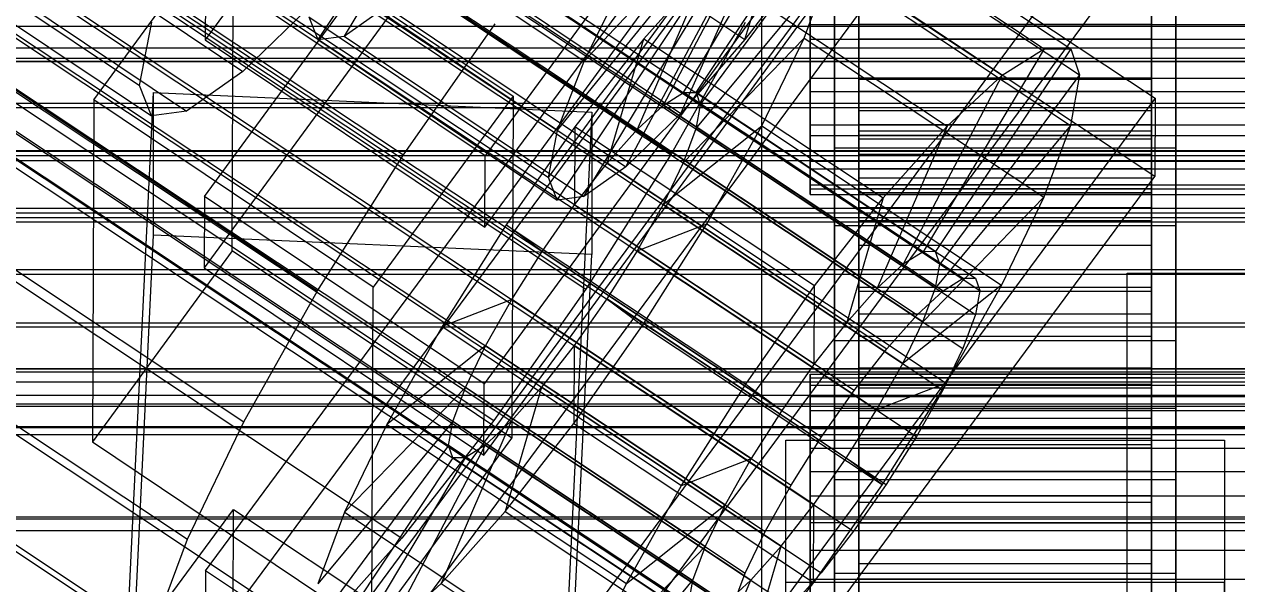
# Model space of a CAD drawing. Header units: millimetres. Extents: x -191664 to 191490, y -197311 to 10263.
# Drawn here: x -180.25 to -130.5, y -29017.73 to -28994.79 of the extents above; entities that cross this region are included whole.
import ezdxf

# ---------------------------------------------------------------- set-up
doc = ezdxf.new("R2010")
doc.units = ezdxf.units.MM
for name, color, linetype, lineweight in [('COTAS_USUARIO', 1, 'Continuous', 0), ('frontal_adapter-mix', 7, 'Continuous', 0), ('frontal_C01', 7, 'Continuous', 0), ('frontal_C01-mix', 7, 'Continuous', 0), ('frontal_C02', 7, 'Continuous', 0), ('frontal_C03', 7, 'Continuous', 0), ('frontal_mezcladora', 7, 'Continuous', 0), ('frontal_secador', 7, 'Continuous', 0)]:
    doc.layers.add(name, color=color, linetype=linetype, lineweight=lineweight)
doc.dimstyles.new('PLANTA_100', dxfattribs={"dimtxt": 250, "dimasz": 150, "dimexe": 150, "dimexo": 80, "dimgap": 100, "dimtad": 1, "dimtih": 1, "dimtoh": 1, "dimdec": 1, "dimdsep": 46, "dimcen": 0.09, "dimclrd": 1, "dimclre": 1, "dimclrt": 1, "dimadec": 0, "dimazin": 0, "dimtfac": 1, "dimtdec": 4, "dimtofl": 0, "dimtmove": 0, "dimatfit": 3, "dimfxl": 1, "dimtolj": 1, "dimtzin": 0, "dimarcsym": 0})

# ---------------------------------------------------------------- blocks, each defined once
blk = doc.blocks.new('*D109')
at = {"layer": 'COTAS_USUARIO', "color": 1, "lineweight": -2, "transparency": 16777216}
for p, q in [((-80, -28700), (-1350, -28700)), ((-1200, -31850), (-1200, -28850)), ((-80, -32000), (-1350, -32000))]:
    blk.add_line(p, q, dxfattribs=at)
at = {"layer": 'COTAS_USUARIO', "color": 1, "transparency": 16777216}
for points in [[(-1225, -28850), (-1175, -28850), (-1200, -28700)], [(-1225, -31850), (-1175, -31850), (-1200, -32000)]]:
    blk.add_solid(points, dxfattribs=at)
at = {"layer": 'Defpoints', "color": 0, "transparency": 16777216}
for p in [(-1200, -28700), (0, -28700), (0, -32000)]:
    blk.add_point(p, dxfattribs=at)
blk = doc.blocks.new('*D111')
at = {"layer": 'COTAS_USUARIO', "color": 1, "lineweight": -2, "transparency": 16777216}
for p, q in [((-80, -27700), (-1350, -27700)), ((-1200, -31850), (-1200, -27850)), ((-80, -32000), (-1350, -32000))]:
    blk.add_line(p, q, dxfattribs=at)
at = {"layer": 'COTAS_USUARIO', "color": 1, "transparency": 16777216}
for points in [[(-1225, -27850), (-1175, -27850), (-1200, -27700)], [(-1225, -31850), (-1175, -31850), (-1200, -32000)]]:
    blk.add_solid(points, dxfattribs=at)
at = {"layer": 'Defpoints', "color": 0, "transparency": 16777216}
for p in [(-1200, -27700), (0, -27700), (0, -32000)]:
    blk.add_point(p, dxfattribs=at)
blk = doc.blocks.new('*D121')
at = {"layer": 'COTAS_USUARIO', "color": 1, "lineweight": -2, "transparency": 16777216}
for p, q in [((-80, -29000), (-1350, -29000)), ((-1200, -31850), (-1200, -29150)), ((-80, -32000), (-1350, -32000))]:
    blk.add_line(p, q, dxfattribs=at)
at = {"layer": 'COTAS_USUARIO', "color": 1, "transparency": 16777216}
for points in [[(-1225, -29150), (-1175, -29150), (-1200, -29000)], [(-1225, -31850), (-1175, -31850), (-1200, -32000)]]:
    blk.add_solid(points, dxfattribs=at)
at = {"layer": 'Defpoints', "color": 0, "transparency": 16777216}
for p in [(-1200, -29000), (0, -29000), (0, -32000)]:
    blk.add_point(p, dxfattribs=at)

msp = doc.modelspace()

# ---------------------------------------------------------------- linework, layer by layer
at = {"layer": 'frontal_adapter-mix', "color": 253, "true_color": 0x98adb8}
for q in [(-150, -29050), (150, -29000)]:
    msp.add_line((-150, -29000), q, dxfattribs=at)
at = {"layer": 'frontal_C01', "color": 9, "true_color": 0xbac6cb}
for p, q in [((-355.53, -28863.299), (-141.731, -29005.204)), ((-355.017, -28863.297), (-141.218, -29005.201)), ((-356.348, -28863.812), (-142.549, -29005.717)), ((-354.844, -28863.805), (-141.045, -29005.709)), ((-357.415, -28864.8), (-143.617, -29006.705)), ((-355.022, -28864.788), (-141.224, -29006.693)), ((-358.659, -28866.196), (-144.861, -29008.101)), ((-355.541, -28866.181), (-141.742, -29008.085)), ((-146.196, -29009.81), (-359.995, -28867.905)), ((-356.363, -28867.887), (-142.565, -29009.792)), ((-361.332, -28869.811), (-147.533, -29011.715)), ((-357.434, -28869.791), (-143.635, -29011.696)), ((-362.578, -28871.783), (-148.779, -29013.687)), ((-358.68, -28871.763), (-144.881, -29013.668)), ((-363.648, -28873.687), (-149.85, -29015.591)), ((-360.017, -28873.669), (-146.218, -29015.573)), ((-364.471, -28875.393), (-150.672, -29017.298)), ((-361.352, -28875.378), (-147.554, -29017.282)), ((-364.989, -28876.786), (-151.191, -29018.69)), ((-362.596, -28876.774), (-148.798, -29018.678)), ((-365.168, -28877.769), (-151.369, -29019.674)), ((-363.664, -28877.762), (-149.865, -29019.666)), ((-364.995, -28878.277), (-151.196, -29020.182)), ((-364.482, -28878.275), (-150.683, -29020.179)), ((-142.549, -29005.717), (-141.731, -29005.204)), ((-141.731, -29005.204), (-141.218, -29005.201)), ((-141.218, -29005.201), (-141.045, -29005.709)), ((-143.617, -29006.705), (-142.549, -29005.717)), ((-141.045, -29005.709), (-141.224, -29006.693)), ((-144.861, -29008.101), (-143.617, -29006.705)), ((-141.224, -29006.693), (-141.742, -29008.085)), ((-146.196, -29009.81), (-144.861, -29008.101)), ((-141.742, -29008.085), (-142.565, -29009.792)), ((-148, -29009.593), (-148, -29009.138)), ((-148, -29009.138), (-148, -29009.295)), ((-148, -29009.138), (148, -29009.138)), ((-148, -29009.295), (-148, -29010.053)), ((-148, -29009.295), (148, -29009.295)), ((-148, -29010.629), (-148, -29009.593)), ((-148, -29009.593), (148, -29009.593)), ((-147.533, -29011.715), (-146.196, -29009.81)), ((-142.565, -29009.792), (-143.635, -29011.696)), ((-148, -29010.053), (-148, -29011.361)), ((-148, -29010.053), (148, -29010.053)), ((-148, -29012.176), (-148, -29010.629)), ((-148, -29010.629), (148, -29010.629)), ((-148, -29011.361), (-148, -29013.129)), ((-148, -29011.361), (148, -29011.361)), ((-148.779, -29013.687), (-147.533, -29011.715)), ((-143.635, -29011.696), (-144.881, -29013.668)), ((-148, -29014.128), (-148, -29012.176)), ((-148, -29012.176), (148, -29012.176)), ((-148, -29013.129), (-148, -29015.238)), ((-148, -29013.129), (148, -29013.129)), ((-149.85, -29015.591), (-148.779, -29013.687)), ((-144.881, -29013.668), (-146.218, -29015.573)), ((-148, -29016.352), (-148, -29014.128)), ((-148, -29014.128), (148, -29014.128)), ((-148, -29015.238), (-148, -29017.543)), ((148, -29015.238), (-148, -29015.238)), ((-150.672, -29017.298), (-149.85, -29015.591)), ((-146.218, -29015.573), (-147.554, -29017.282)), ((-148, -29018.696), (-148, -29016.352)), ((-148, -29016.352), (148, -29016.352)), ((-151.191, -29018.69), (-150.672, -29017.298)), ((-147.554, -29017.282), (-148.798, -29018.678)), ((-148, -29017.543), (-148, -29019.887)), ((-148, -29017.543), (148, -29017.543))]:
    msp.add_line(p, q, dxfattribs=at)
at = {"layer": 'frontal_C01', "color": 252, "true_color": 0x83939a}
for p, q in [((-349.002, -28877.818), (-164.693, -29000.15)), ((-338.003, -28877.764), (-153.694, -29000.095)), ((-352.519, -28883.383), (-168.21, -29005.715)), ((-341.52, -28883.329), (-157.211, -29005.66)), ((-355.541, -28888.757), (-171.232, -29011.088)), ((-345.291, -28888.706), (-160.982, -29011.037)), ((-357.863, -28893.573), (-173.554, -29015.904)), ((-349.061, -28893.529), (-164.752, -29015.86)), ((-359.326, -28897.503), (-175.016, -29019.834)), ((-352.572, -28897.469), (-168.263, -29019.801)), ((-355.584, -28900.258), (-171.275, -29022.589)), ((-164.693, -29000.15), (-160.922, -28994.772)), ((-150.672, -28994.721), (-153.694, -29000.095)), ((-168.21, -29005.715), (-164.693, -29000.15)), ((-153.694, -29000.095), (-157.211, -29005.66)), ((-171.232, -29011.088), (-168.21, -29005.715)), ((-157.211, -29005.66), (-160.982, -29011.037)), ((-173.554, -29015.904), (-171.232, -29011.088)), ((-160.982, -29011.037), (-164.752, -29015.86)), ((-175.016, -29019.834), (-173.554, -29015.904)), ((-164.752, -29015.86), (-168.263, -29019.801))]:
    msp.add_line(p, q, dxfattribs=at)
at = {"layer": 'frontal_C01', "color": 139, "true_color": 0x354b57}
for p, q in [((-172.809, -29017.208), (-145.277, -28979.969)), ((-145.289, -28983.17), (-172.821, -29020.409)), ((-133.809, -28987.58), (-161.341, -29024.819)), ((-147, -29035.08), (-147, -28989.606)), ((-133, -28989.606), (-133, -29035.08)), ((-172.847, -29027.453), (-145.315, -28990.214)), ((-145.315, -28990.214), (-133.847, -28997.826)), ((-161.353, -29028.021), (-133.821, -28990.782)), ((-147, -28992.808), (-147, -29038.281)), ((-133, -29038.281), (-133, -28992.808)), ((-145.327, -28993.416), (-172.859, -29030.655)), ((-133.859, -29001.028), (-145.327, -28993.416)), ((-133.847, -28997.826), (-161.379, -29035.065)), ((-133.847, -28997.826), (-133.859, -29001.028)), ((-147, -29003.054), (-147, -28999.852)), ((-147, -28999.852), (-133, -28999.852)), ((-147, -29045.325), (-147, -28999.852)), ((-133, -28999.852), (-133, -29003.054)), ((-133, -28999.852), (-133, -29045.325)), ((-161.391, -29038.267), (-133.859, -29001.028)), ((-133, -29003.054), (-147, -29003.054)), ((-147, -29003.054), (-147, -29048.527)), ((-133, -29048.527), (-133, -29003.054)), ((-177.394, -29022.454), (-171.658, -29014.696)), ((-171.715, -29030.064), (-171.658, -29014.696)), ((-171.658, -29014.696), (-160.19, -29022.307)), ((-172.809, -29017.208), (-172.821, -29020.409)), ((-161.341, -29024.819), (-172.809, -29017.208))]:
    msp.add_line(p, q, dxfattribs=at)
at = {"layer": 'frontal_C01', "color": 155, "true_color": 0x617580}
for p, q in [((-153.199, -28997.592), (-148.226, -28989.272)), ((-152.686, -28997.59), (-147.143, -28989.267)), ((-148.226, -28989.272), (-138.396, -28995.797)), ((-147.143, -28989.267), (-137.313, -28995.791)), ((-154.017, -28998.105), (-149.953, -28990.355)), ((-152.513, -28998.097), (-146.777, -28990.339)), ((-149.953, -28990.355), (-140.123, -28996.879)), ((-146.777, -28990.339), (-136.948, -28996.864)), ((-155.085, -28999.093), (-152.207, -28992.441)), ((-152.207, -28992.441), (-154.833, -28995.389)), ((-152.692, -28999.081), (-147.155, -28992.416)), ((-152.207, -28992.441), (-142.377, -28998.966)), ((-148.249, -28995.356), (-147.155, -28992.416)), ((-147.155, -28992.416), (-137.325, -28998.94)), ((-154.833, -28995.389), (-157.653, -28998.996)), ((-156.329, -29000.489), (-154.833, -28995.389)), ((-154.833, -28995.389), (-145.003, -29001.913)), ((-153.21, -29000.474), (-148.249, -28995.356)), ((-149.985, -28998.958), (-148.249, -28995.356)), ((-148.249, -28995.356), (-138.419, -29001.88)), ((-138.396, -28995.797), (-143.369, -29004.116)), ((-137.313, -28995.791), (-142.856, -29004.114)), ((-140.123, -28996.879), (-138.396, -28995.797)), ((-138.396, -28995.797), (-137.313, -28995.791)), ((-137.313, -28995.791), (-136.948, -28996.864)), ((-140.123, -28996.879), (-144.188, -29004.629)), ((-136.948, -28996.864), (-142.683, -29004.622)), ((-142.377, -28998.966), (-140.123, -28996.879)), ((-136.948, -28996.864), (-137.325, -28998.94)), ((-154.017, -28998.105), (-153.199, -28997.592)), ((-153.199, -28997.592), (-152.686, -28997.59)), ((-143.369, -29004.116), (-153.199, -28997.592)), ((-142.856, -29004.114), (-152.686, -28997.59)), ((-152.686, -28997.59), (-152.513, -28998.097)), ((-155.085, -28999.093), (-154.017, -28998.105)), ((-144.188, -29004.629), (-154.017, -28998.105)), ((-152.513, -28998.097), (-152.692, -28999.081)), ((-142.683, -29004.622), (-152.513, -28998.097)), ((-157.653, -28998.996), (-160.474, -29003.019)), ((-157.653, -28998.996), (-157.665, -29002.198)), ((-147.823, -29005.521), (-157.653, -28998.996)), ((-154.033, -29002.18), (-149.985, -28998.958)), ((-152.246, -29002.978), (-149.985, -28998.958)), ((-149.985, -28998.958), (-140.156, -29005.483)), ((-142.377, -28998.966), (-145.255, -29005.617)), ((-145.003, -29001.913), (-142.377, -28998.966)), ((-137.325, -28998.94), (-142.862, -29005.605)), ((-137.325, -28998.94), (-138.419, -29001.88)), ((-156.329, -29000.489), (-155.085, -28999.093)), ((-145.255, -29005.617), (-155.085, -28999.093)), ((-152.692, -28999.081), (-153.21, -29000.474)), ((-142.862, -29005.605), (-152.692, -28999.081)), ((-146, -29009.138), (-146, -28999.158)), ((-146, -28999.158), (-146, -28999.489)), ((-146, -28999.158), (-134, -28999.158)), ((-146, -29000.119), (-146, -28999.158)), ((-146, -29009.295), (-146, -28999.489)), ((-146, -28999.489), (-146, -29001.09)), ((-146, -28999.489), (-134, -28999.489)), ((-134, -28999.489), (-134, -28999.158)), ((-134, -28999.158), (-134, -29009.138)), ((-134, -28999.158), (-134, -29000.119)), ((-134, -29001.09), (-134, -28999.489)), ((-134, -28999.489), (-134, -29009.295)), ((-157.665, -29002.198), (-156.329, -29000.489)), ((-146.499, -29007.014), (-156.329, -29000.489)), ((-153.21, -29000.474), (-154.033, -29002.18)), ((-143.38, -29006.998), (-153.21, -29000.474)), ((-146, -29009.593), (-146, -29000.119)), ((-146, -29000.119), (-134, -29000.119)), ((-146, -29002.307), (-146, -29000.119)), ((-134, -29000.119), (-134, -29009.593)), ((-134, -29000.119), (-134, -29002.307)), ((-146, -29010.053), (-146, -29001.09)), ((-146, -29001.09), (-146, -29003.851)), ((-146, -29001.09), (-134, -29001.09)), ((-134, -29003.851), (-134, -29001.09)), ((-134, -29001.09), (-134, -29010.053)), ((-147.823, -29005.521), (-145.003, -29001.913)), ((-145.003, -29001.913), (-146.499, -29007.014)), ((-138.419, -29001.88), (-143.38, -29006.998)), ((-138.419, -29001.88), (-140.156, -29005.483)), ((-159.001, -29004.103), (-157.665, -29002.198)), ((-157.665, -29002.198), (-147.835, -29008.722)), ((-154.033, -29002.18), (-155.103, -29004.084)), ((-144.203, -29008.704), (-154.033, -29002.18)), ((-146, -29010.629), (-146, -29002.307)), ((-146, -29002.307), (-134, -29002.307)), ((-146, -29005.573), (-146, -29002.307)), ((-134, -29002.307), (-134, -29010.629)), ((-134, -29002.307), (-134, -29005.573)), ((-160.474, -29003.019), (-163.105, -29007.182)), ((-159.001, -29004.103), (-160.474, -29003.019)), ((-160.474, -29003.019), (-150.644, -29009.543)), ((-155.103, -29004.084), (-152.246, -29002.978)), ((-154.877, -29007.141), (-152.246, -29002.978)), ((-152.246, -29002.978), (-142.416, -29009.502)), ((-146, -29011.361), (-146, -29003.851)), ((-146, -29003.851), (-146, -29007.585)), ((-146, -29003.851), (-134, -29003.851)), ((-134, -29007.585), (-134, -29003.851)), ((-134, -29003.851), (-134, -29011.361)), ((-160.247, -29006.075), (-159.001, -29004.103)), ((-149.171, -29010.628), (-159.001, -29004.103)), ((-155.103, -29004.084), (-156.35, -29006.056)), ((-145.274, -29010.608), (-155.103, -29004.084)), ((-143.369, -29004.116), (-144.188, -29004.629)), ((-142.856, -29004.114), (-143.369, -29004.116)), ((-142.683, -29004.622), (-142.856, -29004.114)), ((-144.188, -29004.629), (-145.255, -29005.617)), ((-142.862, -29005.605), (-142.683, -29004.622)), ((-140.156, -29005.483), (-144.203, -29008.704)), ((-140.156, -29005.483), (-142.416, -29009.502)), ((-150.644, -29009.543), (-147.823, -29005.521)), ((-147.835, -29008.722), (-147.823, -29005.521)), ((-145.255, -29005.617), (-146.499, -29007.014)), ((-146, -29012.176), (-146, -29005.573)), ((-146, -29005.573), (-134, -29005.573)), ((-146, -29009.693), (-146, -29005.573)), ((-143.38, -29006.998), (-142.862, -29005.605)), ((-134, -29005.573), (-134, -29012.176)), ((-134, -29005.573), (-134, -29009.693)), ((-160.247, -29006.075), (-163.105, -29007.182)), ((-161.318, -29007.979), (-160.247, -29006.075)), ((-150.417, -29012.6), (-160.247, -29006.075)), ((-156.35, -29006.056), (-157.686, -29007.961)), ((-156.35, -29006.056), (-154.877, -29007.141)), ((-146.52, -29012.58), (-156.35, -29006.056)), ((-144.203, -29008.704), (-143.38, -29006.998)), ((-163.105, -29007.182), (-165.365, -29011.201)), ((-163.105, -29007.182), (-153.275, -29013.706)), ((-157.698, -29011.163), (-154.877, -29007.141)), ((-154.877, -29007.141), (-145.047, -29013.665)), ((-146.499, -29007.014), (-147.835, -29008.722)), ((-161.318, -29007.979), (-165.365, -29011.201)), ((-162.14, -29009.686), (-161.318, -29007.979)), ((-151.488, -29014.504), (-161.318, -29007.979)), ((-157.686, -29007.961), (-159.022, -29009.67)), ((-157.686, -29007.961), (-157.698, -29011.163)), ((-147.856, -29014.486), (-157.686, -29007.961)), ((-146, -29013.129), (-146, -29007.585)), ((-146, -29007.585), (-146, -29012.036)), ((-146, -29007.585), (-134, -29007.585)), ((-134, -29012.036), (-134, -29007.585)), ((-134, -29007.585), (-134, -29013.129)), ((-147.835, -29008.722), (-149.171, -29010.628)), ((-145.274, -29010.608), (-144.203, -29008.704)), ((-146, -29009.295), (-146, -29009.138)), ((-134, -29009.138), (-146, -29009.138)), ((-146, -29009.138), (-146, -29009.593)), ((-146, -29010.053), (-146, -29009.295)), ((-134, -29009.295), (-146, -29009.295)), ((-134, -29009.138), (-134, -29009.295)), ((-134, -29009.593), (-134, -29009.138)), ((-134, -29009.295), (-134, -29010.053)), ((-162.14, -29009.686), (-167.102, -29014.804)), ((-162.659, -29011.078), (-162.14, -29009.686)), ((-152.311, -29016.21), (-162.14, -29009.686)), ((-159.022, -29009.67), (-160.518, -29014.771)), ((-159.022, -29009.67), (-160.266, -29011.066)), ((-149.192, -29016.195), (-159.022, -29009.67)), ((-153.275, -29013.706), (-150.644, -29009.543)), ((-150.644, -29009.543), (-149.171, -29010.628)), ((-134, -29009.593), (-146, -29009.593)), ((-146, -29009.593), (-146, -29010.629)), ((-146, -29014.128), (-146, -29009.693)), ((-146, -29009.693), (-134, -29009.693)), ((-146, -29014.388), (-146, -29009.693)), ((-142.416, -29009.502), (-145.274, -29010.608)), ((-142.416, -29009.502), (-145.047, -29013.665)), ((-134, -29010.629), (-134, -29009.593)), ((-134, -29009.693), (-134, -29014.128)), ((-134, -29009.693), (-134, -29014.388)), ((-146, -29011.361), (-146, -29010.053)), ((-134, -29010.053), (-146, -29010.053)), ((-134, -29010.053), (-134, -29011.361)), ((-149.171, -29010.628), (-150.417, -29012.6)), ((-146.52, -29012.58), (-145.274, -29010.608)), ((-134, -29010.629), (-146, -29010.629)), ((-146, -29010.629), (-146, -29012.176)), ((-134, -29012.176), (-134, -29010.629)), ((-162.659, -29011.078), (-168.196, -29017.743)), ((-165.365, -29011.201), (-167.102, -29014.804)), ((-165.365, -29011.201), (-155.535, -29017.726)), ((-160.266, -29011.066), (-163.144, -29017.718)), ((-162.837, -29012.062), (-162.659, -29011.078)), ((-152.829, -29017.603), (-162.659, -29011.078)), ((-160.266, -29011.066), (-161.333, -29012.055)), ((-160.518, -29014.771), (-157.698, -29011.163)), ((-150.436, -29017.591), (-160.266, -29011.066)), ((-157.698, -29011.163), (-147.868, -29017.687)), ((-146, -29013.129), (-146, -29011.361)), ((-134, -29011.361), (-146, -29011.361)), ((-134, -29011.361), (-134, -29013.129)), ((-162.837, -29012.062), (-168.573, -29019.82)), ((-161.333, -29012.055), (-165.397, -29019.804)), ((-162.664, -29012.57), (-162.837, -29012.062)), ((-153.008, -29018.586), (-162.837, -29012.062)), ((-161.333, -29012.055), (-162.151, -29012.567)), ((-151.503, -29018.579), (-161.333, -29012.055)), ((-146, -29012.036), (-146, -29015.238)), ((-134, -29012.036), (-146, -29012.036)), ((-146, -29012.036), (-146, -29016.902)), ((-134, -29012.176), (-146, -29012.176)), ((-146, -29012.176), (-146, -29014.128)), ((-134, -29015.238), (-134, -29012.036)), ((-134, -29016.902), (-134, -29012.036)), ((-134, -29014.128), (-134, -29012.176)), ((-162.664, -29012.57), (-168.208, -29020.892)), ((-162.151, -29012.567), (-167.125, -29020.887)), ((-162.151, -29012.567), (-162.664, -29012.57)), ((-152.835, -29019.094), (-162.664, -29012.57)), ((-152.321, -29019.092), (-162.151, -29012.567)), ((-153.275, -29013.706), (-150.417, -29012.6)), ((-150.417, -29012.6), (-151.488, -29014.504)), ((-147.856, -29014.486), (-146.52, -29012.58)), ((-145.047, -29013.665), (-146.52, -29012.58)), ((-146, -29015.238), (-146, -29013.129)), ((-134, -29013.129), (-146, -29013.129)), ((-134, -29013.129), (-134, -29015.238)), ((-155.535, -29017.726), (-153.275, -29013.706)), ((-145.047, -29013.665), (-147.868, -29017.687)), ((-134, -29014.128), (-146, -29014.128)), ((-146, -29014.128), (-146, -29016.352)), ((-146, -29016.352), (-146, -29014.388)), ((-146, -29014.388), (-134, -29014.388)), ((-146, -29019.337), (-146, -29014.388)), ((-134, -29016.352), (-134, -29014.128)), ((-134, -29014.388), (-134, -29016.352)), ((-134, -29014.388), (-134, -29019.337)), ((-167.102, -29014.804), (-168.196, -29017.743)), ((-167.102, -29014.804), (-157.272, -29021.328)), ((-163.144, -29017.718), (-160.518, -29014.771)), ((-160.518, -29014.771), (-150.688, -29021.295)), ((-155.535, -29017.726), (-151.488, -29014.504)), ((-151.488, -29014.504), (-152.311, -29016.21)), ((-149.192, -29016.195), (-147.856, -29014.486)), ((-147.868, -29017.687), (-147.856, -29014.486)), ((-146, -29015.238), (-134, -29015.238)), ((-146, -29017.543), (-146, -29015.238)), ((-134, -29015.238), (-134, -29017.543)), ((-157.272, -29021.328), (-152.311, -29016.21)), ((-152.311, -29016.21), (-152.829, -29017.603)), ((-150.688, -29021.295), (-149.192, -29016.195)), ((-150.436, -29017.591), (-149.192, -29016.195)), ((-134, -29016.352), (-146, -29016.352)), ((-146, -29016.352), (-146, -29018.696)), ((-134, -29018.696), (-134, -29016.352)), ((-146, -29017.543), (-146, -29016.902)), ((-146, -29016.902), (-146, -29021.851)), ((-146, -29016.902), (-134, -29016.902)), ((-134, -29021.851), (-134, -29016.902)), ((-134, -29016.902), (-134, -29017.543)), ((-165.397, -29019.804), (-163.144, -29017.718)), ((-163.144, -29017.718), (-153.314, -29024.243)), ((-158.366, -29024.268), (-152.829, -29017.603)), ((-157.272, -29021.328), (-155.535, -29017.726)), ((-153.314, -29024.243), (-150.436, -29017.591)), ((-152.829, -29017.603), (-153.008, -29018.586)), ((-151.503, -29018.579), (-150.436, -29017.591)), ((-147.868, -29017.687), (-150.688, -29021.295)), ((-146, -29019.887), (-146, -29017.543)), ((-134, -29017.543), (-146, -29017.543)), ((-134, -29017.543), (-134, -29019.887))]:
    msp.add_line(p, q, dxfattribs=at)
at = {"layer": 'frontal_C01-mix', "color": 253, "true_color": 0x98adb8}
for p in [(-150, -28744.944), (150, -29000)]:
    msp.add_line(p, (-150, -29000), dxfattribs=at)
at = {"layer": 'frontal_C02', "color": 252, "true_color": 0x83939a}
for p, q in [((-355.584, -28873.244), (-171.275, -28996.728)), ((-359.83, -28873.821), (-175.521, -28997.305)), ((-359.341, -28875.065), (-175.032, -28998.549)), ((-357.893, -28874.868), (-173.584, -28998.352)), ((-168.263, -28993.788), (-171.275, -28996.728)), ((-175.521, -28997.305), (-175.016, -28994.706)), ((-171.275, -28996.728), (-173.584, -28998.352)), ((-175.032, -28998.549), (-175.521, -28997.305)), ((-173.584, -28998.352), (-175.032, -28998.549))]:
    msp.add_line(p, q, dxfattribs=at)
at = {"layer": 'frontal_C02', "color": 139, "true_color": 0x354b57}
for p, q in [((-145.289, -28957.831), (-172.821, -28995.424)), ((-133.809, -28962.591), (-161.341, -29000.184)), ((-172.847, -29001.853), (-145.315, -28964.26)), ((-147, -29010.542), (-147, -28964.638)), ((-133, -28964.638), (-133, -29010.542)), ((-161.353, -29003.107), (-133.821, -28965.514)), ((-145.327, -28967.183), (-172.859, -29004.776)), ((-147, -28967.561), (-147, -29013.465)), ((-133, -29013.465), (-133, -28967.561)), ((-133.847, -28971.944), (-161.379, -29009.537)), ((-147, -29019.895), (-147, -28973.991)), ((-133, -28973.991), (-133, -29019.895)), ((-161.391, -29012.459), (-133.859, -28974.867)), ((-147, -28976.913), (-147, -29022.817)), ((-133, -29022.817), (-133, -28976.913)), ((-177.394, -28997.89), (-171.658, -28990.058)), ((-171.715, -29004.086), (-171.658, -28990.058)), ((-171.658, -28990.058), (-160.19, -28997.741)), ((-172.809, -28992.501), (-172.821, -28995.424)), ((-161.341, -29000.184), (-172.809, -28992.501)), ((-172.821, -28995.424), (-161.353, -29003.107)), ((-177.811, -29056.97), (-174.943, -28997.593)), ((-177.394, -28997.89), (-177.451, -29011.918)), ((-165.926, -29005.573), (-177.394, -28997.89)), ((-174.943, -29003.44), (-174.943, -28997.593)), ((-174.943, -28997.593), (-156.962, -28998.388)), ((-160.19, -28997.741), (-165.926, -29005.573)), ((-160.19, -28997.741), (-160.247, -29011.77)), ((-156.962, -28998.388), (-159.83, -29057.765)), ((-156.962, -28998.388), (-156.962, -29004.234)), ((-161.353, -29003.107), (-161.341, -29000.184)), ((-172.847, -29001.853), (-172.859, -29004.776)), ((-161.379, -29009.537), (-172.847, -29001.853)), ((-177.811, -29062.817), (-174.943, -29003.44)), ((-156.962, -29004.234), (-174.943, -29003.44)), ((-171.715, -29004.086), (-177.451, -29011.918)), ((-160.247, -29011.77), (-171.715, -29004.086)), ((-159.83, -29063.611), (-156.962, -29004.234)), ((-172.859, -29004.776), (-161.391, -29012.459)), ((-165.983, -29019.602), (-165.926, -29005.573)), ((-147, -29021.781), (-147, -29007.753)), ((-147, -29007.753), (-133, -29007.753)), ((-147, -29017.316), (-147, -29007.753)), ((-133, -29007.753), (-133, -29021.781)), ((-133, -29007.753), (-133, -29017.316)), ((-161.391, -29012.459), (-161.379, -29009.537)), ((-133, -29010.542), (-147, -29010.542)), ((-147, -29010.542), (-147, -29013.465)), ((-133, -29013.465), (-133, -29010.542)), ((-177.451, -29011.918), (-165.983, -29019.602)), ((-165.983, -29019.602), (-160.247, -29011.77)), ((-149, -29017.69), (-149, -29011.844)), ((-149, -29011.844), (-131, -29011.844)), ((-149, -29057.366), (-149, -29011.844)), ((-131, -29011.844), (-131, -29017.69)), ((-131, -29011.844), (-131, -29057.366)), ((-147, -29013.465), (-133, -29013.465)), ((-133, -29017.316), (-147, -29017.316)), ((-147, -29017.316), (-147, -29031.345)), ((-133, -29031.345), (-133, -29017.316)), ((-131, -29017.69), (-149, -29017.69)), ((-149, -29063.211), (-149, -29017.69)), ((-131, -29063.211), (-131, -29017.69))]:
    msp.add_line(p, q, dxfattribs=at)
at = {"layer": 'frontal_C02', "color": 155, "true_color": 0x617580}
for p, q in [((-162.664, -28987.097), (-168.208, -28995.418)), ((-162.151, -28987.027), (-167.125, -28995.271)), ((-160.518, -28988.823), (-150.688, -28995.409)), ((-167.102, -28989.718), (-157.272, -28996.304)), ((-150.688, -28995.409), (-149.192, -28990.559)), ((-157.272, -28996.304), (-152.311, -28990.983)), ((-163.144, -28991.857), (-153.314, -28998.443)), ((-153.314, -28998.443), (-150.436, -28991.996)), ((-147.868, -28991.746), (-150.688, -28995.409)), ((-168.196, -28992.544), (-158.366, -28999.13)), ((-158.366, -28999.13), (-152.829, -28992.321)), ((-146, -28992.11), (-146, -28997.047)), ((-146, -28994.797), (-146, -28992.458)), ((-134, -28997.047), (-134, -28992.11)), ((-134, -28992.458), (-134, -28994.797)), ((-157.272, -28996.304), (-155.535, -28992.789)), ((-155.567, -29000.642), (-151.503, -28993.038)), ((-158.743, -29001.074), (-153.008, -28993.242)), ((-146, -28993.084), (-146, -28995.402)), ((-146, -28998.324), (-146, -28993.432)), ((-134, -28995.402), (-134, -28993.084)), ((-134, -28993.432), (-134, -28998.324)), ((-167.125, -28995.271), (-165.397, -28994.056)), ((-165.397, -28994.056), (-155.567, -29000.642)), ((-158.378, -29002.004), (-152.835, -28993.683)), ((-157.295, -29001.857), (-152.321, -28993.613)), ((-168.573, -28994.488), (-168.208, -28995.418)), ((-168.573, -28994.488), (-158.743, -29001.074)), ((-146, -28996.997), (-146, -28994.797)), ((-146, -28994.797), (-146, -28997.047)), ((-134, -28994.797), (-146, -28994.797)), ((-134, -28997.047), (-134, -28994.797)), ((-134, -28994.797), (-134, -28996.997)), ((-168.208, -28995.418), (-167.125, -28995.271)), ((-168.208, -28995.418), (-158.378, -29002.004)), ((-167.125, -28995.271), (-157.295, -29001.857)), ((-150.688, -28995.409), (-153.314, -28998.443)), ((-146, -28995.402), (-146, -28998.324)), ((-134, -28995.402), (-146, -28995.402)), ((-146, -28995.402), (-146, -28997.54)), ((-134, -28998.324), (-134, -28995.402)), ((-134, -28997.54), (-134, -28995.402)), ((-158.366, -28999.13), (-157.272, -28996.304)), ((-146, -28998.91), (-146, -28996.997)), ((-146, -28996.997), (-146, -29001.693)), ((-134, -28996.997), (-146, -28996.997)), ((-146, -28997.047), (-146, -29001.693)), ((-146, -28997.047), (-134, -28997.047)), ((-134, -29001.693), (-134, -28996.997)), ((-134, -28996.997), (-134, -28998.91)), ((-134, -29001.693), (-134, -28997.047)), ((-146, -28997.54), (-146, -29002.838)), ((-134, -28997.54), (-146, -28997.54)), ((-146, -28997.54), (-146, -28999.353)), ((-134, -29002.838), (-134, -28997.54)), ((-134, -28999.353), (-134, -28997.54)), ((-153.314, -28998.443), (-155.567, -29000.642)), ((-146, -28998.324), (-134, -28998.324)), ((-146, -29002.838), (-146, -28998.324)), ((-134, -28998.324), (-134, -29002.838)), ((-146, -29000.404), (-146, -28998.91)), ((-146, -28998.91), (-146, -29005.731)), ((-134, -28998.91), (-146, -28998.91)), ((-134, -29005.731), (-134, -28998.91)), ((-134, -28998.91), (-134, -29000.404)), ((-158.743, -29001.074), (-158.366, -28999.13)), ((-146, -28999.353), (-146, -29006.666)), ((-134, -28999.353), (-146, -28999.353)), ((-146, -28999.353), (-146, -29000.717)), ((-134, -29006.666), (-134, -28999.353)), ((-134, -29000.717), (-134, -28999.353)), ((-146, -29001.378), (-146, -29000.404)), ((-146, -29000.404), (-146, -29008.885)), ((-134, -29000.404), (-146, -29000.404)), ((-134, -29008.885), (-134, -29000.404)), ((-134, -29000.404), (-134, -29001.378)), ((-155.567, -29000.642), (-157.295, -29001.857)), ((-146, -29000.717), (-146, -29009.546)), ((-134, -29000.717), (-146, -29000.717)), ((-146, -29000.717), (-146, -29001.54)), ((-134, -29009.546), (-134, -29000.717)), ((-134, -29001.54), (-134, -29000.717)), ((-158.378, -29002.004), (-158.743, -29001.074)), ((-146, -29001.766), (-146, -29001.378)), ((-146, -29001.378), (-146, -29010.942)), ((-134, -29001.378), (-146, -29001.378)), ((-134, -29010.942), (-134, -29001.378)), ((-134, -29001.378), (-134, -29001.766)), ((-157.295, -29001.857), (-158.378, -29002.004)), ((-146, -29001.54), (-146, -29011.284)), ((-134, -29001.54), (-146, -29001.54)), ((-146, -29001.54), (-146, -29001.766)), ((-146, -29001.693), (-146, -29005.731)), ((-146, -29001.693), (-134, -29001.693)), ((-146, -29001.766), (-146, -29011.76)), ((-134, -29001.766), (-146, -29001.766)), ((-134, -29011.284), (-134, -29001.54)), ((-134, -29001.766), (-134, -29001.54)), ((-134, -29005.731), (-134, -29001.693)), ((-134, -29011.76), (-134, -29001.766)), ((-146, -29002.838), (-134, -29002.838)), ((-146, -29006.666), (-146, -29002.838)), ((-134, -29002.838), (-134, -29006.666)), ((-146, -29005.731), (-146, -29008.885)), ((-146, -29005.731), (-134, -29005.731)), ((-134, -29008.885), (-134, -29005.731)), ((-146, -29006.666), (-134, -29006.666)), ((-146, -29009.546), (-146, -29006.666)), ((-134, -29006.666), (-134, -29009.546)), ((-146, -29008.885), (-146, -29010.942)), ((-146, -29008.885), (-134, -29008.885)), ((-134, -29010.942), (-134, -29008.885)), ((-146, -29009.546), (-134, -29009.546)), ((-146, -29011.284), (-146, -29009.546)), ((-134, -29009.546), (-134, -29011.284)), ((-146, -29010.942), (-146, -29011.76)), ((-146, -29010.942), (-134, -29010.942)), ((-134, -29011.76), (-134, -29010.942)), ((-146, -29011.284), (-134, -29011.284)), ((-146, -29011.76), (-146, -29011.284)), ((-134, -29011.284), (-134, -29011.76)), ((-146, -29011.76), (-134, -29011.76))]:
    msp.add_line(p, q, dxfattribs=at)
at = {"layer": 'frontal_C02', "color": 9, "true_color": 0xbac6cb}
for p, q in [((-148, -28992.458), (-148, -28994.797)), ((-148, -28995.402), (-148, -28993.084)), ((-148, -28994.797), (-148, -28996.997)), ((-148, -28994.797), (148, -28994.797)), ((-148, -28997.54), (-148, -28995.402)), ((-148, -28995.402), (148, -28995.402)), ((-148, -28996.997), (-148, -28998.91)), ((-148, -28996.997), (148, -28996.997)), ((-148, -28999.353), (-148, -28997.54)), ((-148, -28997.54), (148, -28997.54)), ((-148, -28998.91), (-148, -29000.404)), ((-148, -28998.91), (148, -28998.91)), ((-148, -29000.717), (-148, -28999.353)), ((-148, -28999.353), (148, -28999.353)), ((-148, -29000.404), (-148, -29001.378)), ((-148, -29000.404), (148, -29000.404)), ((-148, -29001.54), (-148, -29000.717)), ((-148, -29000.717), (148, -29000.717)), ((-148, -29001.378), (-148, -29001.766)), ((-148, -29001.378), (148, -29001.378)), ((-148, -29001.766), (-148, -29001.54)), ((-148, -29001.54), (148, -29001.54)), ((-148, -29001.766), (148, -29001.766))]:
    msp.add_line(p, q, dxfattribs=at)
at = {"layer": 'frontal_C03', "color": 9, "true_color": 0xbac6cb}
for p, q in [((-450, -28994.87), (450, -28994.87)), ((-450, -28996.182), (450, -28996.182)), ((-450, -28996.32), (450, -28996.32)), ((-450, -28998.03), (450, -28998.03)), ((-450, -28998.2), (450, -28998.2)), ((450, -29000.191), (-450, -29000.191)), ((-450, -29000.38), (450, -29000.38)), ((-450, -29002.517), (450, -29002.517)), ((-450, -29002.713), (450, -29002.713)), ((-450, -29004.849), (450, -29004.849)), ((-450, -29005.039), (450, -29005.039)), ((-450, -29007.03), (450, -29007.03)), ((-450, -29007.199), (450, -29007.199)), ((-450, -29008.909), (450, -29008.909)), ((-450, -29009.048), (450, -29009.048)), ((-450, -29010.36), (450, -29010.36)), ((-450, -29010.457), (450, -29010.457)), ((-450, -29011.282), (450, -29011.282)), ((-450, -29011.333), (450, -29011.333)), ((-450, -29011.614), (450, -29011.614))]:
    msp.add_line(p, q, dxfattribs=at)
at = {"layer": 'frontal_C03', "color": 252, "true_color": 0x83939a}
for p, q in [((250, -28995.774), (-250, -28995.774)), ((-250, -28996.308), (250, -28996.308)), ((-250, -29002.338), (250, -29002.338)), ((-250, -29002.891), (250, -29002.891)), ((-250, -29008.922), (250, -29008.922)), ((-250, -29009.455), (250, -29009.455)), ((-250, -29015.075), (250, -29015.075)), ((-250, -29015.553), (250, -29015.553))]:
    msp.add_line(p, q, dxfattribs=at)
at = {"layer": 'frontal_mezcladora', "color": 9, "true_color": 0xc6c9c8}
msp.add_line((-275, -29000), (275, -29000), dxfattribs=at)
at = {"layer": 'frontal_mezcladora', "color": 250, "true_color": 0x33393d}
msp.add_line((275, -29015), (-275, -29015), dxfattribs=at)
at = {"layer": 'frontal_secador', "color": 253, "true_color": 0xa6b3ba}
for p, q in [((-1700, -29000), (1700, -29000)), ((-1700, -29010), (1700, -29010))]:
    msp.add_line(p, q, dxfattribs=at)
at = {"layer": 'frontal_secador', "color": 9, "true_color": 0xb8c6c1}
msp.add_line((-1375, -29000), (1375, -29000), dxfattribs=at)
at = {"layer": 'frontal_secador', "color": 142, "true_color": 0x159eb4}
for p, q in [((-135, -29005), (135, -29005)), ((-135, -29295), (-135, -29005))]:
    msp.add_line(p, q, dxfattribs=at)

# ---------------------------------------------------------------- dimensions: what is measured, and where the dimension line sits
at = {"layer": 'COTAS_USUARIO'}
for p2, picture, middle in [((0, -27700), '*D111', (-1200, -29850)), ((0, -28700), '*D109', (-1200, -30350)), ((0, -29000), '*D121', (-1200, -30500))]:
    dim = msp.add_aligned_dim(p1=(0, -32000), p2=p2, distance=1200, dimstyle='PLANTA_100', dxfattribs=at)
    dim.commit()
    dim.dimension.update_dxf_attribs({"geometry": picture, "text_midpoint": middle})

doc.saveas('drawing.dxf')
